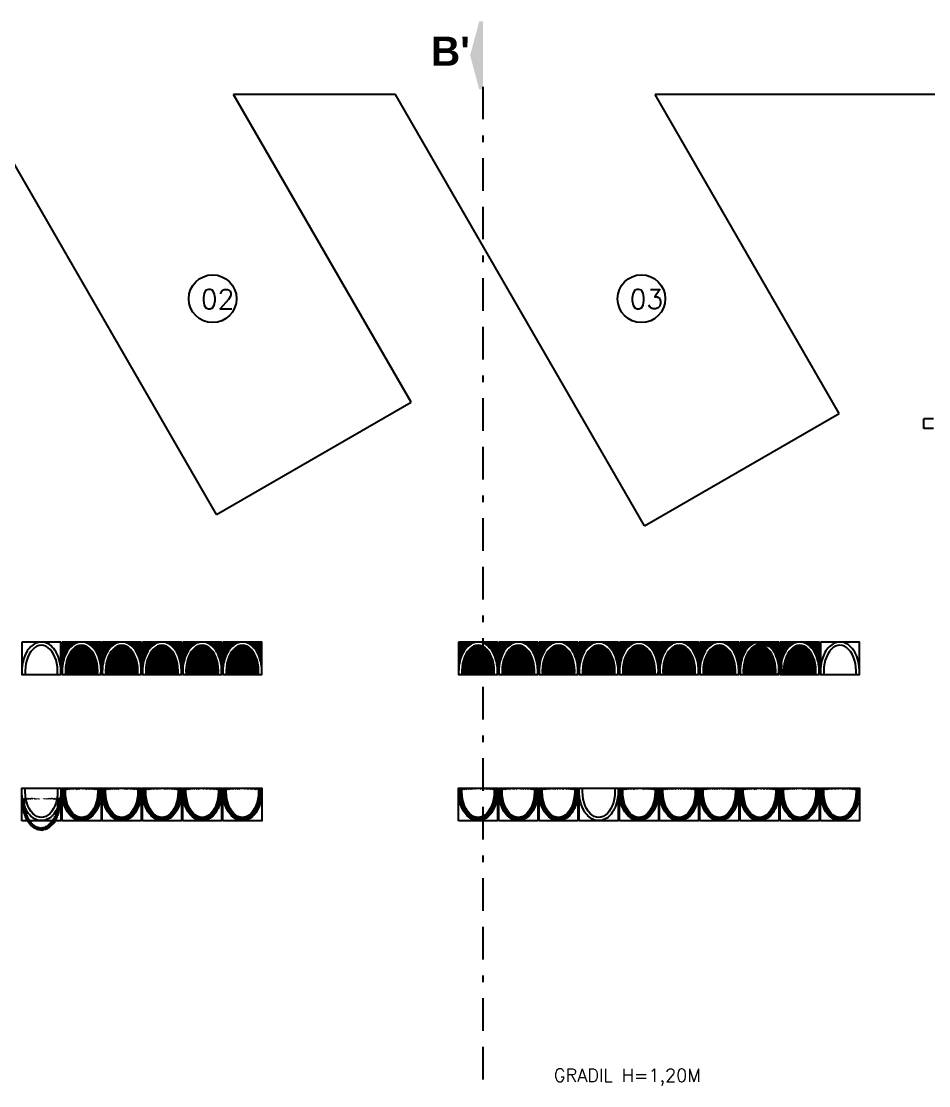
# Model space of a CAD drawing. Extents: x -151 to -2, y -18 to 162.
# Drawn here: x -137.01 to -123.02, y 68.26 to 84.67 of the extents above; entities that cross this region are included whole.
import ezdxf

# ---------------------------------------------------------------- set-up
doc = ezdxf.new("R2010")
doc.units = 0
doc.header["$MEASUREMENT"] = 0
doc.linetypes.add('BORDER', pattern=[1.75, 0.5, -0.25, 0.5, -0.25, 0, -0.25])
for name, color, linetype in [('ACESSÓRIO', 2, 'CONTINUOUS'), ('ALVENARIA', 7, 'CONTINUOUS'), ('ALVENARIA1', 44, 'CONTINUOUS'), ('CORTE', 6, 'CONTINUOUS'), ('COTA', 1, 'CONTINUOUS'), ('HATCH', 30, 'CONTINUOUS'), ('TEXTO4', 4, 'CONTINUOUS'), ('TEXTO5', 5, 'CONTINUOUS')]:
    doc.layers.add(name, color=color, linetype=linetype)
doc.styles.add('SANSSERIFBOLD', font='sasb____.pfb')
doc.styles.add('SIMPLEX', font='SIMPLEX.SHX')

# ---------------------------------------------------------------- blocks, each defined once
blk = doc.blocks.new('SETA')
at = {"layer": 'COTA'}
for points in [[(-150, 0), (0, 0), (-75, 28.2)], [(-150, 0), (-75, 28.2), (-150, 8.1)], [(-75, 28.2), (0, 0), (0, 8.1)]]:
    blk.add_solid(points, dxfattribs=at)

msp = doc.modelspace()

# ---------------------------------------------------------------- hatches: boundary and pattern name
at = {"layer": 'HATCH'}
h = msp.add_hatch(dxfattribs=at)
h.set_pattern_fill('ANSI31', color=256, scale=0.1, angle=-90, style=0)
h.set_pattern_definition([(315, (-212.121758, -61.497429), (0.0088388348, 0.0088388348), [])])
edge = h.paths.add_edge_path()
edge.add_ellipse((-136.085, 74.651), major_axis=(0, -0.4), ratio=0.625, start_angle=82.8192, end_angle=277.1808, ccw=False)
edge.add_spline(control_points=[(-136.383, 74.601), (-136.387, 74.658), (-136.384, 74.717), (-136.359, 74.854), (-136.329, 74.929), (-136.243, 75.044), (-136.186, 75.085), (-136.059, 75.109), (-135.993, 75.089), (-135.875, 74.993), (-135.828, 74.908), (-135.788, 74.744), (-135.782, 74.671), (-135.787, 74.601)], knot_values=[1.454628, 1.454628, 1.454628, 1.454628, 1.857235, 1.857235, 2.441879, 2.441879, 3.026523, 3.026523, 3.611166, 3.611166, 4.333999, 4.333999, 4.828558, 4.828558, 4.828558, 4.828558], degree=3, periodic=0)
edge.add_line((-135.787, 74.601), (-135.785, 74.601))
edge.add_line((-135.785, 74.601), (-135.785, 75.101))
edge.add_line((-135.785, 75.101), (-136.385, 75.101))
edge.add_line((-136.385, 75.101), (-136.385, 74.601))
edge.add_line((-136.385, 74.601), (-136.383, 74.601))
h = msp.add_hatch(dxfattribs=at)
h.set_pattern_fill('ANSI31', color=256, scale=0.1, angle=-90, style=0)
h.set_pattern_definition([(315, (-211.501758, -61.497429), (0.0088388348, 0.0088388348), [])])
edge = h.paths.add_edge_path()
edge.add_ellipse((-135.465, 74.651), major_axis=(0, -0.4), ratio=0.625, start_angle=82.8192, end_angle=277.1808, ccw=False)
edge.add_spline(control_points=[(-135.763, 74.601), (-135.767, 74.658), (-135.764, 74.717), (-135.739, 74.854), (-135.709, 74.929), (-135.623, 75.044), (-135.566, 75.085), (-135.439, 75.109), (-135.373, 75.089), (-135.255, 74.993), (-135.208, 74.908), (-135.168, 74.744), (-135.162, 74.671), (-135.167, 74.601)], knot_values=[1.454628, 1.454628, 1.454628, 1.454628, 1.857235, 1.857235, 2.441879, 2.441879, 3.026523, 3.026523, 3.611166, 3.611166, 4.333999, 4.333999, 4.828558, 4.828558, 4.828558, 4.828558], degree=3, periodic=0)
edge.add_line((-135.167, 74.601), (-135.165, 74.601))
edge.add_line((-135.165, 74.601), (-135.165, 75.101))
edge.add_line((-135.165, 75.101), (-135.765, 75.101))
edge.add_line((-135.765, 75.101), (-135.765, 74.601))
edge.add_line((-135.765, 74.601), (-135.763, 74.601))
h = msp.add_hatch(dxfattribs=at)
h.set_pattern_fill('ANSI31', color=256, scale=0.1, angle=-90, style=0)
h.set_pattern_definition([(315, (-210.881758, -61.497429), (0.0088388348, 0.0088388348), [])])
edge = h.paths.add_edge_path()
edge.add_ellipse((-134.845, 74.651), major_axis=(0, -0.4), ratio=0.625, start_angle=82.8192, end_angle=277.1808, ccw=False)
edge.add_spline(control_points=[(-135.143, 74.601), (-135.147, 74.658), (-135.144, 74.717), (-135.119, 74.854), (-135.089, 74.929), (-135.003, 75.044), (-134.946, 75.085), (-134.819, 75.109), (-134.753, 75.089), (-134.635, 74.993), (-134.588, 74.908), (-134.548, 74.744), (-134.542, 74.671), (-134.547, 74.601)], knot_values=[1.454628, 1.454628, 1.454628, 1.454628, 1.857235, 1.857235, 2.441879, 2.441879, 3.026523, 3.026523, 3.611166, 3.611166, 4.333999, 4.333999, 4.828558, 4.828558, 4.828558, 4.828558], degree=3, periodic=0)
edge.add_line((-134.547, 74.601), (-134.545, 74.601))
edge.add_line((-134.545, 74.601), (-134.545, 75.101))
edge.add_line((-134.545, 75.101), (-135.145, 75.101))
edge.add_line((-135.145, 75.101), (-135.145, 74.601))
edge.add_line((-135.145, 74.601), (-135.143, 74.601))
h = msp.add_hatch(dxfattribs=at)
h.set_pattern_fill('ANSI31', color=256, scale=0.1, angle=-90, style=0)
h.set_pattern_definition([(315, (-210.261758, -61.497429), (0.0088388348, 0.0088388348), [])])
edge = h.paths.add_edge_path()
edge.add_ellipse((-134.225, 74.651), major_axis=(0, -0.4), ratio=0.625, start_angle=82.8192, end_angle=277.1808, ccw=False)
edge.add_spline(control_points=[(-134.523, 74.601), (-134.527, 74.658), (-134.524, 74.717), (-134.499, 74.854), (-134.469, 74.929), (-134.383, 75.044), (-134.326, 75.085), (-134.199, 75.109), (-134.133, 75.089), (-134.015, 74.993), (-133.968, 74.908), (-133.928, 74.744), (-133.922, 74.671), (-133.927, 74.601)], knot_values=[1.454628, 1.454628, 1.454628, 1.454628, 1.857235, 1.857235, 2.441879, 2.441879, 3.026523, 3.026523, 3.611166, 3.611166, 4.333999, 4.333999, 4.828558, 4.828558, 4.828558, 4.828558], degree=3, periodic=0)
edge.add_line((-133.927, 74.601), (-133.925, 74.601))
edge.add_line((-133.925, 74.601), (-133.925, 75.101))
edge.add_line((-133.925, 75.101), (-134.525, 75.101))
edge.add_line((-134.525, 75.101), (-134.525, 74.601))
edge.add_line((-134.525, 74.601), (-134.523, 74.601))
h = msp.add_hatch(dxfattribs=at)
h.set_pattern_fill('ANSI31', color=256, scale=0.1, angle=-90, style=0)
h.set_pattern_definition([(315, (-209.641758, -61.497429), (0.0088388348, 0.0088388348), [])])
edge = h.paths.add_edge_path()
edge.add_ellipse((-133.605, 74.651), major_axis=(0, -0.4), ratio=0.625, start_angle=82.8192, end_angle=277.1808, ccw=False)
edge.add_spline(control_points=[(-133.903, 74.601), (-133.907, 74.658), (-133.904, 74.717), (-133.879, 74.854), (-133.849, 74.929), (-133.763, 75.044), (-133.706, 75.085), (-133.579, 75.109), (-133.513, 75.089), (-133.395, 74.993), (-133.348, 74.908), (-133.308, 74.744), (-133.302, 74.671), (-133.307, 74.601)], knot_values=[1.454628, 1.454628, 1.454628, 1.454628, 1.857235, 1.857235, 2.441879, 2.441879, 3.026523, 3.026523, 3.611166, 3.611166, 4.333999, 4.333999, 4.828558, 4.828558, 4.828558, 4.828558], degree=3, periodic=0)
edge.add_line((-133.307, 74.601), (-133.305, 74.601))
edge.add_line((-133.305, 74.601), (-133.305, 75.101))
edge.add_line((-133.305, 75.101), (-133.905, 75.101))
edge.add_line((-133.905, 75.101), (-133.905, 74.601))
edge.add_line((-133.905, 74.601), (-133.903, 74.601))
h = msp.add_hatch(dxfattribs=at)
h.set_pattern_fill('ANSI31', color=256, scale=0.1, angle=-90, style=0)
h.set_pattern_definition([(315, (-206.007298, -61.497429), (0.0088388348, 0.0088388348), [])])
edge = h.paths.add_edge_path()
edge.add_ellipse((-129.971, 74.651), major_axis=(0, -0.4), ratio=0.625, start_angle=82.8192, end_angle=277.1808, ccw=False)
edge.add_spline(control_points=[(-130.269, 74.601), (-130.273, 74.658), (-130.27, 74.717), (-130.245, 74.854), (-130.215, 74.929), (-130.129, 75.044), (-130.072, 75.085), (-129.945, 75.109), (-129.879, 75.089), (-129.761, 74.993), (-129.714, 74.908), (-129.673, 74.744), (-129.667, 74.671), (-129.672, 74.601)], knot_values=[1.454628, 1.454628, 1.454628, 1.454628, 1.857235, 1.857235, 2.441879, 2.441879, 3.026523, 3.026523, 3.611166, 3.611166, 4.333999, 4.333999, 4.828558, 4.828558, 4.828558, 4.828558], degree=3, periodic=0)
edge.add_line((-129.672, 74.601), (-129.671, 74.601))
edge.add_line((-129.671, 74.601), (-129.671, 75.101))
edge.add_line((-129.671, 75.101), (-130.271, 75.101))
edge.add_line((-130.271, 75.101), (-130.271, 74.601))
edge.add_line((-130.271, 74.601), (-130.269, 74.601))
h = msp.add_hatch(dxfattribs=at)
h.set_pattern_fill('ANSI31', color=256, scale=0.1, angle=-90, style=0)
h.set_pattern_definition([(315, (-205.387298, -61.497429), (0.0088388348, 0.0088388348), [])])
edge = h.paths.add_edge_path()
edge.add_ellipse((-129.351, 74.651), major_axis=(0, -0.4), ratio=0.625, start_angle=82.8192, end_angle=277.1808, ccw=False)
edge.add_spline(control_points=[(-129.649, 74.601), (-129.653, 74.658), (-129.65, 74.717), (-129.625, 74.854), (-129.595, 74.929), (-129.509, 75.044), (-129.452, 75.085), (-129.325, 75.109), (-129.259, 75.089), (-129.141, 74.993), (-129.094, 74.908), (-129.053, 74.744), (-129.047, 74.671), (-129.052, 74.601)], knot_values=[1.454628, 1.454628, 1.454628, 1.454628, 1.857235, 1.857235, 2.441879, 2.441879, 3.026523, 3.026523, 3.611166, 3.611166, 4.333999, 4.333999, 4.828558, 4.828558, 4.828558, 4.828558], degree=3, periodic=0)
edge.add_line((-129.052, 74.601), (-129.051, 74.601))
edge.add_line((-129.051, 74.601), (-129.051, 75.101))
edge.add_line((-129.051, 75.101), (-129.651, 75.101))
edge.add_line((-129.651, 75.101), (-129.651, 74.601))
edge.add_line((-129.651, 74.601), (-129.649, 74.601))
h = msp.add_hatch(dxfattribs=at)
h.set_pattern_fill('ANSI31', color=256, scale=0.1, angle=-90, style=0)
h.set_pattern_definition([(315, (-204.767298, -61.497429), (0.0088388348, 0.0088388348), [])])
edge = h.paths.add_edge_path()
edge.add_ellipse((-128.731, 74.651), major_axis=(0, -0.4), ratio=0.625, start_angle=82.8192, end_angle=277.1808, ccw=False)
edge.add_spline(control_points=[(-129.029, 74.601), (-129.033, 74.658), (-129.03, 74.717), (-129.005, 74.854), (-128.975, 74.929), (-128.889, 75.044), (-128.832, 75.085), (-128.705, 75.109), (-128.639, 75.089), (-128.521, 74.993), (-128.474, 74.908), (-128.433, 74.744), (-128.427, 74.671), (-128.432, 74.601)], knot_values=[1.454628, 1.454628, 1.454628, 1.454628, 1.857235, 1.857235, 2.441879, 2.441879, 3.026523, 3.026523, 3.611166, 3.611166, 4.333999, 4.333999, 4.828558, 4.828558, 4.828558, 4.828558], degree=3, periodic=0)
edge.add_line((-128.432, 74.601), (-128.431, 74.601))
edge.add_line((-128.431, 74.601), (-128.431, 75.101))
edge.add_line((-128.431, 75.101), (-129.031, 75.101))
edge.add_line((-129.031, 75.101), (-129.031, 74.601))
edge.add_line((-129.031, 74.601), (-129.029, 74.601))
h = msp.add_hatch(dxfattribs=at)
h.set_pattern_fill('ANSI31', color=256, scale=0.1, angle=-90, style=0)
h.set_pattern_definition([(315, (-204.147298, -61.497429), (0.0088388348, 0.0088388348), [])])
edge = h.paths.add_edge_path()
edge.add_ellipse((-128.111, 74.651), major_axis=(0, -0.4), ratio=0.625, start_angle=82.8192, end_angle=277.1808, ccw=False)
edge.add_spline(control_points=[(-128.409, 74.601), (-128.413, 74.658), (-128.41, 74.717), (-128.385, 74.854), (-128.355, 74.929), (-128.269, 75.044), (-128.212, 75.085), (-128.085, 75.109), (-128.019, 75.089), (-127.901, 74.993), (-127.854, 74.908), (-127.813, 74.744), (-127.807, 74.671), (-127.812, 74.601)], knot_values=[1.454628, 1.454628, 1.454628, 1.454628, 1.857235, 1.857235, 2.441879, 2.441879, 3.026523, 3.026523, 3.611166, 3.611166, 4.333999, 4.333999, 4.828558, 4.828558, 4.828558, 4.828558], degree=3, periodic=0)
edge.add_line((-127.812, 74.601), (-127.811, 74.601))
edge.add_line((-127.811, 74.601), (-127.811, 75.101))
edge.add_line((-127.811, 75.101), (-128.411, 75.101))
edge.add_line((-128.411, 75.101), (-128.411, 74.601))
edge.add_line((-128.411, 74.601), (-128.409, 74.601))
h = msp.add_hatch(dxfattribs=at)
h.set_pattern_fill('ANSI31', color=256, scale=0.1, angle=-90, style=0)
h.set_pattern_definition([(315, (-203.527298, -36.490909), (0.0088388348, 0.0088388348), [])])
edge = h.paths.add_edge_path()
edge.add_line((-127.191, 75.101), (-127.791, 75.101))
edge.add_line((-127.791, 75.101), (-127.791, 74.601))
edge.add_line((-127.791, 74.601), (-127.789, 74.601))
edge.add_spline(control_points=[(-127.789, 74.601), (-127.793, 74.658), (-127.79, 74.717), (-127.765, 74.854), (-127.735, 74.929), (-127.649, 75.044), (-127.592, 75.085), (-127.465, 75.109), (-127.399, 75.089), (-127.281, 74.993), (-127.234, 74.908), (-127.193, 74.744), (-127.187, 74.671), (-127.192, 74.601)], knot_values=[1.454628, 1.454628, 1.454628, 1.454628, 1.857235, 1.857235, 2.441879, 2.441879, 3.026523, 3.026523, 3.611166, 3.611166, 4.333999, 4.333999, 4.828558, 4.828558, 4.828558, 4.828558], degree=3, periodic=0)
edge.add_ellipse((-127.491, 74.651), major_axis=(0, -0.4), ratio=0.625, start_angle=82.8192, end_angle=277.1808, ccw=False)
edge.add_line((-127.192, 74.601), (-127.191, 74.601))
edge.add_line((-127.191, 74.601), (-127.191, 75.101))
h = msp.add_hatch(dxfattribs=at)
h.set_pattern_fill('ANSI31', color=256, scale=0.1, angle=-90, style=0)
h.set_pattern_definition([(315, (-202.907298, -61.497429), (0.0088388348, 0.0088388348), [])])
edge = h.paths.add_edge_path()
edge.add_ellipse((-126.871, 74.651), major_axis=(0, -0.4), ratio=0.625, start_angle=82.8192, end_angle=277.1808, ccw=False)
edge.add_spline(control_points=[(-127.169, 74.601), (-127.173, 74.658), (-127.17, 74.717), (-127.145, 74.854), (-127.115, 74.929), (-127.029, 75.044), (-126.972, 75.085), (-126.845, 75.109), (-126.779, 75.089), (-126.661, 74.993), (-126.614, 74.908), (-126.573, 74.744), (-126.567, 74.671), (-126.572, 74.601)], knot_values=[1.454628, 1.454628, 1.454628, 1.454628, 1.857235, 1.857235, 2.441879, 2.441879, 3.026523, 3.026523, 3.611166, 3.611166, 4.333999, 4.333999, 4.828558, 4.828558, 4.828558, 4.828558], degree=3, periodic=0)
edge.add_line((-126.572, 74.601), (-126.571, 74.601))
edge.add_line((-126.571, 74.601), (-126.571, 75.101))
edge.add_line((-126.571, 75.101), (-127.171, 75.101))
edge.add_line((-127.171, 75.101), (-127.171, 74.601))
edge.add_line((-127.171, 74.601), (-127.169, 74.601))
h = msp.add_hatch(dxfattribs=at)
h.set_pattern_fill('ANSI31', color=256, scale=0.1, angle=-90, style=0)
h.set_pattern_definition([(315, (-202.287298, -61.497429), (0.0088388348, 0.0088388348), [])])
edge = h.paths.add_edge_path()
edge.add_ellipse((-126.251, 74.651), major_axis=(0, -0.4), ratio=0.625, start_angle=82.8192, end_angle=277.1808, ccw=False)
edge.add_spline(control_points=[(-126.549, 74.601), (-126.553, 74.658), (-126.55, 74.717), (-126.525, 74.854), (-126.495, 74.929), (-126.409, 75.044), (-126.352, 75.085), (-126.225, 75.109), (-126.159, 75.089), (-126.041, 74.993), (-125.994, 74.908), (-125.953, 74.744), (-125.947, 74.671), (-125.952, 74.601)], knot_values=[1.454628, 1.454628, 1.454628, 1.454628, 1.857235, 1.857235, 2.441879, 2.441879, 3.026523, 3.026523, 3.611166, 3.611166, 4.333999, 4.333999, 4.828558, 4.828558, 4.828558, 4.828558], degree=3, periodic=0)
edge.add_line((-125.952, 74.601), (-125.951, 74.601))
edge.add_line((-125.951, 74.601), (-125.951, 75.101))
edge.add_line((-125.951, 75.101), (-126.551, 75.101))
edge.add_line((-126.551, 75.101), (-126.551, 74.601))
edge.add_line((-126.551, 74.601), (-126.549, 74.601))
h = msp.add_hatch(dxfattribs=at)
h.set_pattern_fill('ANSI31', color=256, scale=0.1, angle=-90, style=0)
h.set_pattern_definition([(315, (-201.667298, -61.497429), (0.0088388348, 0.0088388348), [])])
edge = h.paths.add_edge_path()
edge.add_ellipse((-125.631, 74.651), major_axis=(0, -0.4), ratio=0.625, start_angle=82.8192, end_angle=277.1808, ccw=False)
edge.add_spline(control_points=[(-125.929, 74.601), (-125.933, 74.658), (-125.93, 74.717), (-125.905, 74.854), (-125.875, 74.929), (-125.789, 75.044), (-125.732, 75.085), (-125.605, 75.109), (-125.539, 75.089), (-125.421, 74.993), (-125.374, 74.908), (-125.333, 74.744), (-125.327, 74.671), (-125.332, 74.601)], knot_values=[1.454628, 1.454628, 1.454628, 1.454628, 1.857235, 1.857235, 2.441879, 2.441879, 3.026523, 3.026523, 3.611166, 3.611166, 4.333999, 4.333999, 4.828558, 4.828558, 4.828558, 4.828558], degree=3, periodic=0)
edge.add_line((-125.332, 74.601), (-125.331, 74.601))
edge.add_line((-125.331, 74.601), (-125.331, 75.101))
edge.add_line((-125.331, 75.101), (-125.931, 75.101))
edge.add_line((-125.931, 75.101), (-125.931, 74.601))
edge.add_line((-125.931, 74.601), (-125.929, 74.601))
h = msp.add_hatch(dxfattribs=at)
h.set_pattern_fill('ANSI31', color=256, scale=0.1, angle=-90, style=0)
h.set_pattern_definition([(315, (-201.612138, -61.497429), (0.0088388348, 0.0088388348), [])])
edge = h.paths.add_edge_path()
edge.add_ellipse((-125.575, 74.651), major_axis=(0, -0.4), ratio=0.625, start_angle=82.8192, end_angle=277.1808, ccw=False)
edge.add_line((-125.327, 74.601), (-125.277, 74.601))
edge.add_spline(control_points=[(-125.277, 74.601), (-125.272, 74.671), (-125.278, 74.744), (-125.319, 74.908), (-125.366, 74.993), (-125.483, 75.089), (-125.55, 75.109), (-125.677, 75.085), (-125.734, 75.044), (-125.819, 74.929), (-125.849, 74.854), (-125.875, 74.717), (-125.878, 74.658), (-125.874, 74.601)], knot_values=[1.454628, 1.454628, 1.454628, 1.454628, 1.949187, 1.949187, 2.672019, 2.672019, 3.256663, 3.256663, 3.841306, 3.841306, 4.42595, 4.42595, 4.828558, 4.828558, 4.828558, 4.828558], degree=3, periodic=0)
edge.add_line((-125.874, 74.601), (-125.823, 74.601))
h = msp.add_hatch(dxfattribs=at)
h.set_pattern_fill('ANSI31', color=256, scale=0.1, angle=-90, style=0)
h.set_pattern_definition([(315, (-201.047298, -61.497429), (0.0088388348, 0.0088388348), [])])
edge = h.paths.add_edge_path()
edge.add_ellipse((-125.011, 74.651), major_axis=(0, -0.4), ratio=0.625, start_angle=82.8192, end_angle=277.1808, ccw=False)
edge.add_spline(control_points=[(-125.309, 74.601), (-125.313, 74.658), (-125.31, 74.717), (-125.285, 74.854), (-125.255, 74.929), (-125.169, 75.044), (-125.112, 75.085), (-124.985, 75.109), (-124.919, 75.089), (-124.801, 74.993), (-124.754, 74.908), (-124.713, 74.744), (-124.707, 74.671), (-124.712, 74.601)], knot_values=[1.454628, 1.454628, 1.454628, 1.454628, 1.857235, 1.857235, 2.441879, 2.441879, 3.026523, 3.026523, 3.611166, 3.611166, 4.333999, 4.333999, 4.828558, 4.828558, 4.828558, 4.828558], degree=3, periodic=0)
edge.add_line((-124.712, 74.601), (-124.711, 74.601))
edge.add_line((-124.711, 74.601), (-124.711, 75.101))
edge.add_line((-124.711, 75.101), (-125.311, 75.101))
edge.add_line((-125.311, 75.101), (-125.311, 74.601))
edge.add_line((-125.311, 74.601), (-125.309, 74.601))
h = msp.add_hatch(dxfattribs=at)
h.set_pattern_fill('ANSI31', color=256, scale=0.1, angle=-90, style=0)
h.set_pattern_definition([(45, (-212.741758, 208.795578), (0.0088388348, -0.0088388348), [])])
edge = h.paths.add_edge_path()
edge.add_ellipse((-136.705, 72.647), major_axis=(0, 0.4), ratio=0.625, start_angle=82.8192, end_angle=277.1808, ccw=False)
edge.add_line((-136.953, 72.697), (-137.003, 72.697))
edge.add_spline(control_points=[(-137.003, 72.697), (-137.007, 72.64), (-137.004, 72.581), (-136.979, 72.444), (-136.949, 72.369), (-136.863, 72.254), (-136.806, 72.213), (-136.679, 72.189), (-136.613, 72.209), (-136.495, 72.305), (-136.448, 72.39), (-136.408, 72.554), (-136.402, 72.627), (-136.407, 72.697)], knot_values=[1.454628, 1.454628, 1.454628, 1.454628, 1.857235, 1.857235, 2.441879, 2.441879, 3.026523, 3.026523, 3.611166, 3.611166, 4.333999, 4.333999, 4.828558, 4.828558, 4.828558, 4.828558], degree=3, periodic=0)
edge.add_line((-136.407, 72.697), (-136.457, 72.697))
h = msp.add_hatch(dxfattribs=at)
h.set_pattern_fill('ANSI31', color=256, scale=0.1, angle=-90, style=0)
h.set_pattern_definition([(45, (-212.121758, 208.945578), (0.0088388348, -0.0088388348), [])])
edge = h.paths.add_edge_path()
edge.add_ellipse((-136.085, 72.797), major_axis=(0, 0.4), ratio=0.625, start_angle=82.8192, end_angle=277.1808, ccw=False)
edge.add_line((-136.333, 72.847), (-136.383, 72.847))
edge.add_spline(control_points=[(-136.383, 72.847), (-136.387, 72.79), (-136.384, 72.731), (-136.359, 72.594), (-136.329, 72.519), (-136.243, 72.404), (-136.186, 72.363), (-136.059, 72.339), (-135.993, 72.359), (-135.875, 72.455), (-135.828, 72.54), (-135.788, 72.704), (-135.782, 72.777), (-135.787, 72.847)], knot_values=[1.454628, 1.454628, 1.454628, 1.454628, 1.857235, 1.857235, 2.441879, 2.441879, 3.026523, 3.026523, 3.611166, 3.611166, 4.333999, 4.333999, 4.828558, 4.828558, 4.828558, 4.828558], degree=3, periodic=0)
edge.add_line((-135.787, 72.847), (-135.837, 72.847))
h = msp.add_hatch(dxfattribs=at)
h.set_pattern_fill('ANSI31', color=256, scale=0.1, angle=-90, style=0)
h.set_pattern_definition([(45, (-211.501758, 208.945578), (0.0088388348, -0.0088388348), [])])
edge = h.paths.add_edge_path()
edge.add_ellipse((-135.465, 72.797), major_axis=(0, 0.4), ratio=0.625, start_angle=82.8192, end_angle=277.1808, ccw=False)
edge.add_line((-135.713, 72.847), (-135.763, 72.847))
edge.add_spline(control_points=[(-135.763, 72.847), (-135.767, 72.79), (-135.764, 72.731), (-135.739, 72.594), (-135.709, 72.519), (-135.623, 72.404), (-135.566, 72.363), (-135.439, 72.339), (-135.373, 72.359), (-135.255, 72.455), (-135.208, 72.54), (-135.168, 72.704), (-135.162, 72.777), (-135.167, 72.847)], knot_values=[1.454628, 1.454628, 1.454628, 1.454628, 1.857235, 1.857235, 2.441879, 2.441879, 3.026523, 3.026523, 3.611166, 3.611166, 4.333999, 4.333999, 4.828558, 4.828558, 4.828558, 4.828558], degree=3, periodic=0)
edge.add_line((-135.167, 72.847), (-135.217, 72.847))
h = msp.add_hatch(dxfattribs=at)
h.set_pattern_fill('ANSI31', color=256, scale=0.1, angle=-90, style=0)
h.set_pattern_definition([(45, (-210.881758, 208.945578), (0.0088388348, -0.0088388348), [])])
edge = h.paths.add_edge_path()
edge.add_ellipse((-134.845, 72.797), major_axis=(0, 0.4), ratio=0.625, start_angle=82.8192, end_angle=277.1808, ccw=False)
edge.add_line((-135.093, 72.847), (-135.143, 72.847))
edge.add_spline(control_points=[(-135.143, 72.847), (-135.147, 72.79), (-135.144, 72.731), (-135.119, 72.594), (-135.089, 72.519), (-135.003, 72.404), (-134.946, 72.363), (-134.819, 72.339), (-134.753, 72.359), (-134.635, 72.455), (-134.588, 72.54), (-134.548, 72.704), (-134.542, 72.777), (-134.547, 72.847)], knot_values=[1.454628, 1.454628, 1.454628, 1.454628, 1.857235, 1.857235, 2.441879, 2.441879, 3.026523, 3.026523, 3.611166, 3.611166, 4.333999, 4.333999, 4.828558, 4.828558, 4.828558, 4.828558], degree=3, periodic=0)
edge.add_line((-134.547, 72.847), (-134.597, 72.847))
h = msp.add_hatch(dxfattribs=at)
h.set_pattern_fill('ANSI31', color=256, scale=0.1, angle=-90, style=0)
h.set_pattern_definition([(45, (-210.261758, 208.945578), (0.0088388348, -0.0088388348), [])])
edge = h.paths.add_edge_path()
edge.add_ellipse((-134.225, 72.797), major_axis=(0, 0.4), ratio=0.625, start_angle=82.8192, end_angle=277.1808, ccw=False)
edge.add_line((-134.473, 72.847), (-134.523, 72.847))
edge.add_spline(control_points=[(-134.523, 72.847), (-134.527, 72.79), (-134.524, 72.731), (-134.499, 72.594), (-134.469, 72.519), (-134.383, 72.404), (-134.326, 72.363), (-134.199, 72.339), (-134.133, 72.359), (-134.015, 72.455), (-133.968, 72.54), (-133.928, 72.704), (-133.922, 72.777), (-133.927, 72.847)], knot_values=[1.454628, 1.454628, 1.454628, 1.454628, 1.857235, 1.857235, 2.441879, 2.441879, 3.026523, 3.026523, 3.611166, 3.611166, 4.333999, 4.333999, 4.828558, 4.828558, 4.828558, 4.828558], degree=3, periodic=0)
edge.add_line((-133.927, 72.847), (-133.977, 72.847))
h = msp.add_hatch(dxfattribs=at)
h.set_pattern_fill('ANSI31', color=256, scale=0.1, angle=-90, style=0)
h.set_pattern_definition([(45, (-209.641758, 208.945578), (0.0088388348, -0.0088388348), [])])
edge = h.paths.add_edge_path()
edge.add_ellipse((-133.605, 72.797), major_axis=(0, 0.4), ratio=0.625, start_angle=82.8192, end_angle=277.1808, ccw=False)
edge.add_line((-133.853, 72.847), (-133.903, 72.847))
edge.add_spline(control_points=[(-133.903, 72.847), (-133.907, 72.79), (-133.904, 72.731), (-133.879, 72.594), (-133.849, 72.519), (-133.763, 72.404), (-133.706, 72.363), (-133.579, 72.339), (-133.513, 72.359), (-133.395, 72.455), (-133.348, 72.54), (-133.308, 72.704), (-133.302, 72.777), (-133.307, 72.847)], knot_values=[1.454628, 1.454628, 1.454628, 1.454628, 1.857235, 1.857235, 2.441879, 2.441879, 3.026523, 3.026523, 3.611166, 3.611166, 4.333999, 4.333999, 4.828558, 4.828558, 4.828558, 4.828558], degree=3, periodic=0)
edge.add_line((-133.307, 72.847), (-133.357, 72.847))
h = msp.add_hatch(dxfattribs=at)
h.set_pattern_fill('ANSI31', color=256, scale=0.1, angle=-90, style=0)
h.set_pattern_definition([(45, (-206.007298, 208.945578), (0.0088388348, -0.0088388348), [])])
edge = h.paths.add_edge_path()
edge.add_ellipse((-129.971, 72.797), major_axis=(0, 0.4), ratio=0.625, start_angle=82.8192, end_angle=277.1808, ccw=False)
edge.add_line((-130.219, 72.847), (-130.269, 72.847))
edge.add_spline(control_points=[(-130.269, 72.847), (-130.273, 72.79), (-130.27, 72.731), (-130.245, 72.594), (-130.215, 72.519), (-130.129, 72.404), (-130.072, 72.363), (-129.945, 72.339), (-129.879, 72.359), (-129.761, 72.455), (-129.714, 72.54), (-129.673, 72.704), (-129.667, 72.777), (-129.672, 72.847)], knot_values=[1.454628, 1.454628, 1.454628, 1.454628, 1.857235, 1.857235, 2.441879, 2.441879, 3.026523, 3.026523, 3.611166, 3.611166, 4.333999, 4.333999, 4.828558, 4.828558, 4.828558, 4.828558], degree=3, periodic=0)
edge.add_line((-129.672, 72.847), (-129.723, 72.847))
h = msp.add_hatch(dxfattribs=at)
h.set_pattern_fill('ANSI31', color=256, scale=0.1, angle=-90, style=0)
h.set_pattern_definition([(45, (-205.387298, 208.945578), (0.0088388348, -0.0088388348), [])])
edge = h.paths.add_edge_path()
edge.add_ellipse((-129.351, 72.797), major_axis=(0, 0.4), ratio=0.625, start_angle=82.8192, end_angle=277.1808, ccw=False)
edge.add_line((-129.599, 72.847), (-129.649, 72.847))
edge.add_spline(control_points=[(-129.649, 72.847), (-129.653, 72.79), (-129.65, 72.731), (-129.625, 72.594), (-129.595, 72.519), (-129.509, 72.404), (-129.452, 72.363), (-129.325, 72.339), (-129.259, 72.359), (-129.141, 72.455), (-129.094, 72.54), (-129.053, 72.704), (-129.047, 72.777), (-129.052, 72.847)], knot_values=[1.454628, 1.454628, 1.454628, 1.454628, 1.857235, 1.857235, 2.441879, 2.441879, 3.026523, 3.026523, 3.611166, 3.611166, 4.333999, 4.333999, 4.828558, 4.828558, 4.828558, 4.828558], degree=3, periodic=0)
edge.add_line((-129.052, 72.847), (-129.103, 72.847))
h = msp.add_hatch(dxfattribs=at)
h.set_pattern_fill('ANSI31', color=256, scale=0.1, angle=-90, style=0)
h.set_pattern_definition([(45, (-204.767298, 208.945578), (0.0088388348, -0.0088388348), [])])
edge = h.paths.add_edge_path()
edge.add_ellipse((-128.731, 72.797), major_axis=(0, 0.4), ratio=0.625, start_angle=82.8192, end_angle=277.1808, ccw=False)
edge.add_line((-128.979, 72.847), (-129.029, 72.847))
edge.add_spline(control_points=[(-129.029, 72.847), (-129.033, 72.79), (-129.03, 72.731), (-129.005, 72.594), (-128.975, 72.519), (-128.889, 72.404), (-128.832, 72.363), (-128.705, 72.339), (-128.639, 72.359), (-128.521, 72.455), (-128.474, 72.54), (-128.433, 72.704), (-128.427, 72.777), (-128.432, 72.847)], knot_values=[1.454628, 1.454628, 1.454628, 1.454628, 1.857235, 1.857235, 2.441879, 2.441879, 3.026523, 3.026523, 3.611166, 3.611166, 4.333999, 4.333999, 4.828558, 4.828558, 4.828558, 4.828558], degree=3, periodic=0)
edge.add_line((-128.432, 72.847), (-128.483, 72.847))
h = msp.add_hatch(dxfattribs=at)
h.set_pattern_fill('ANSI31', color=256, scale=0.1, angle=-90, style=0)
h.set_pattern_definition([(45, (-203.527298, 208.945578), (0.0088388348, -0.0088388348), [])])
edge = h.paths.add_edge_path()
edge.add_ellipse((-127.491, 72.797), major_axis=(0, 0.4), ratio=0.625, start_angle=82.8192, end_angle=277.1808, ccw=False)
edge.add_line((-127.739, 72.847), (-127.789, 72.847))
edge.add_spline(control_points=[(-127.789, 72.847), (-127.793, 72.79), (-127.79, 72.731), (-127.765, 72.594), (-127.735, 72.519), (-127.649, 72.404), (-127.592, 72.363), (-127.465, 72.339), (-127.399, 72.359), (-127.281, 72.455), (-127.234, 72.54), (-127.193, 72.704), (-127.187, 72.777), (-127.192, 72.847)], knot_values=[1.454628, 1.454628, 1.454628, 1.454628, 1.857235, 1.857235, 2.441879, 2.441879, 3.026523, 3.026523, 3.611166, 3.611166, 4.333999, 4.333999, 4.828558, 4.828558, 4.828558, 4.828558], degree=3, periodic=0)
edge.add_line((-127.192, 72.847), (-127.243, 72.847))
h = msp.add_hatch(dxfattribs=at)
h.set_pattern_fill('ANSI31', color=256, scale=0.1, angle=-90, style=0)
h.set_pattern_definition([(45, (-202.907298, 208.945578), (0.0088388348, -0.0088388348), [])])
edge = h.paths.add_edge_path()
edge.add_ellipse((-126.871, 72.797), major_axis=(0, 0.4), ratio=0.625, start_angle=82.8192, end_angle=277.1808, ccw=False)
edge.add_line((-127.119, 72.847), (-127.169, 72.847))
edge.add_spline(control_points=[(-127.169, 72.847), (-127.173, 72.79), (-127.17, 72.731), (-127.145, 72.594), (-127.115, 72.519), (-127.029, 72.404), (-126.972, 72.363), (-126.845, 72.339), (-126.779, 72.359), (-126.661, 72.455), (-126.614, 72.54), (-126.573, 72.704), (-126.567, 72.777), (-126.572, 72.847)], knot_values=[1.454628, 1.454628, 1.454628, 1.454628, 1.857235, 1.857235, 2.441879, 2.441879, 3.026523, 3.026523, 3.611166, 3.611166, 4.333999, 4.333999, 4.828558, 4.828558, 4.828558, 4.828558], degree=3, periodic=0)
edge.add_line((-126.572, 72.847), (-126.623, 72.847))
h = msp.add_hatch(dxfattribs=at)
h.set_pattern_fill('ANSI31', color=256, scale=0.1, angle=-90, style=0)
h.set_pattern_definition([(45, (-202.287298, 208.945578), (0.0088388348, -0.0088388348), [])])
edge = h.paths.add_edge_path()
edge.add_ellipse((-126.251, 72.797), major_axis=(0, 0.4), ratio=0.625, start_angle=82.8192, end_angle=277.1808, ccw=False)
edge.add_line((-126.499, 72.847), (-126.549, 72.847))
edge.add_spline(control_points=[(-126.549, 72.847), (-126.553, 72.79), (-126.55, 72.731), (-126.525, 72.594), (-126.495, 72.519), (-126.409, 72.404), (-126.352, 72.363), (-126.225, 72.339), (-126.159, 72.359), (-126.041, 72.455), (-125.994, 72.54), (-125.953, 72.704), (-125.947, 72.777), (-125.952, 72.847)], knot_values=[1.454628, 1.454628, 1.454628, 1.454628, 1.857235, 1.857235, 2.441879, 2.441879, 3.026523, 3.026523, 3.611166, 3.611166, 4.333999, 4.333999, 4.828558, 4.828558, 4.828558, 4.828558], degree=3, periodic=0)
edge.add_line((-125.952, 72.847), (-126.003, 72.847))
h = msp.add_hatch(dxfattribs=at)
h.set_pattern_fill('ANSI31', color=256, scale=0.1, angle=-90, style=0)
h.set_pattern_definition([(45, (-201.667298, 208.945578), (0.0088388348, -0.0088388348), [])])
edge = h.paths.add_edge_path()
edge.add_ellipse((-125.631, 72.797), major_axis=(0, 0.4), ratio=0.625, start_angle=82.8192, end_angle=277.1808, ccw=False)
edge.add_line((-125.879, 72.847), (-125.929, 72.847))
edge.add_spline(control_points=[(-125.929, 72.847), (-125.933, 72.79), (-125.93, 72.731), (-125.905, 72.594), (-125.875, 72.519), (-125.789, 72.404), (-125.732, 72.363), (-125.605, 72.339), (-125.539, 72.359), (-125.421, 72.455), (-125.374, 72.54), (-125.333, 72.704), (-125.327, 72.777), (-125.332, 72.847)], knot_values=[1.454628, 1.454628, 1.454628, 1.454628, 1.857235, 1.857235, 2.441879, 2.441879, 3.026523, 3.026523, 3.611166, 3.611166, 4.333999, 4.333999, 4.828558, 4.828558, 4.828558, 4.828558], degree=3, periodic=0)
edge.add_line((-125.332, 72.847), (-125.383, 72.847))
h = msp.add_hatch(dxfattribs=at)
h.set_pattern_fill('ANSI31', color=256, scale=0.1, angle=-90, style=0)
h.set_pattern_definition([(45, (-201.047298, 208.945578), (0.0088388348, -0.0088388348), [])])
edge = h.paths.add_edge_path()
edge.add_ellipse((-125.011, 72.797), major_axis=(0, 0.4), ratio=0.625, start_angle=82.8192, end_angle=277.1808, ccw=False)
edge.add_line((-125.259, 72.847), (-125.309, 72.847))
edge.add_spline(control_points=[(-125.309, 72.847), (-125.313, 72.79), (-125.31, 72.731), (-125.285, 72.594), (-125.255, 72.519), (-125.169, 72.404), (-125.112, 72.363), (-124.985, 72.339), (-124.919, 72.359), (-124.801, 72.455), (-124.754, 72.54), (-124.713, 72.704), (-124.707, 72.777), (-124.712, 72.847)], knot_values=[1.454628, 1.454628, 1.454628, 1.454628, 1.857235, 1.857235, 2.441879, 2.441879, 3.026523, 3.026523, 3.611166, 3.611166, 4.333999, 4.333999, 4.828558, 4.828558, 4.828558, 4.828558], degree=3, periodic=0)
edge.add_line((-124.712, 72.847), (-124.763, 72.847))
h = msp.add_hatch(dxfattribs=at)
h.set_pattern_fill('ANSI31', color=256, scale=0.1, angle=-90, style=0)
h.set_pattern_definition([(45, (-200.427298, 208.945578), (0.0088388348, -0.0088388348), [])])
edge = h.paths.add_edge_path()
edge.add_ellipse((-124.391, 72.797), major_axis=(0, 0.4), ratio=0.625, start_angle=82.8192, end_angle=277.1808, ccw=False)
edge.add_line((-124.639, 72.847), (-124.689, 72.847))
edge.add_spline(control_points=[(-124.689, 72.847), (-124.693, 72.79), (-124.69, 72.731), (-124.665, 72.594), (-124.635, 72.519), (-124.549, 72.404), (-124.492, 72.363), (-124.365, 72.339), (-124.299, 72.359), (-124.181, 72.455), (-124.134, 72.54), (-124.093, 72.704), (-124.087, 72.777), (-124.092, 72.847)], knot_values=[1.454628, 1.454628, 1.454628, 1.454628, 1.857235, 1.857235, 2.441879, 2.441879, 3.026523, 3.026523, 3.611166, 3.611166, 4.333999, 4.333999, 4.828558, 4.828558, 4.828558, 4.828558], degree=3, periodic=0)
edge.add_line((-124.092, 72.847), (-124.143, 72.847))

# ---------------------------------------------------------------- linework, layer by layer
at = {"layer": 'ACESSÓRIO'}
for points in [[(-137.005, 75.101), (-137.005, 74.601), (-136.405, 74.601), (-136.405, 75.101)], [(-136.385, 75.101), (-136.385, 74.601), (-135.785, 74.601), (-135.785, 75.101)], [(-135.765, 75.101), (-135.765, 74.601), (-135.165, 74.601), (-135.165, 75.101)], [(-135.145, 75.101), (-135.145, 74.601), (-134.545, 74.601), (-134.545, 75.101)], [(-134.525, 75.101), (-134.525, 74.601), (-133.925, 74.601), (-133.925, 75.101)], [(-133.905, 75.101), (-133.905, 74.601), (-133.305, 74.601), (-133.305, 75.101)], [(-130.271, 75.101), (-130.271, 74.601), (-129.671, 74.601), (-129.671, 75.101)], [(-129.651, 75.101), (-129.651, 74.601), (-129.051, 74.601), (-129.051, 75.101)], [(-129.031, 75.101), (-129.031, 74.601), (-128.431, 74.601), (-128.431, 75.101)], [(-128.411, 75.101), (-128.411, 74.601), (-127.811, 74.601), (-127.811, 75.101)], [(-127.791, 75.101), (-127.791, 74.601), (-127.191, 74.601), (-127.191, 75.101)], [(-127.171, 75.101), (-127.171, 74.601), (-126.571, 74.601), (-126.571, 75.101)], [(-126.551, 75.101), (-126.551, 74.601), (-125.951, 74.601), (-125.951, 75.101)], [(-125.931, 75.101), (-125.931, 74.601), (-125.331, 74.601), (-125.331, 75.101)], [(-125.311, 75.101), (-125.311, 74.601), (-124.711, 74.601), (-124.711, 75.101)], [(-124.691, 75.101), (-124.691, 74.601), (-124.091, 74.601), (-124.091, 75.101)], [(-137.005, 72.347), (-137.005, 72.847), (-136.405, 72.847), (-136.405, 72.347)], [(-136.385, 72.347), (-136.385, 72.847), (-135.785, 72.847), (-135.785, 72.347)], [(-135.765, 72.347), (-135.765, 72.847), (-135.165, 72.847), (-135.165, 72.347)], [(-135.145, 72.347), (-135.145, 72.847), (-134.545, 72.847), (-134.545, 72.347)], [(-134.525, 72.347), (-134.525, 72.847), (-133.925, 72.847), (-133.925, 72.347)], [(-133.905, 72.347), (-133.905, 72.847), (-133.305, 72.847), (-133.305, 72.347)], [(-130.271, 72.347), (-130.271, 72.847), (-129.671, 72.847), (-129.671, 72.347)], [(-129.651, 72.347), (-129.651, 72.847), (-129.051, 72.847), (-129.051, 72.347)], [(-129.031, 72.347), (-129.031, 72.847), (-128.431, 72.847), (-128.431, 72.347)], [(-128.411, 72.347), (-128.411, 72.847), (-127.811, 72.847), (-127.811, 72.347)], [(-127.791, 72.347), (-127.791, 72.847), (-127.191, 72.847), (-127.191, 72.347)], [(-127.171, 72.347), (-127.171, 72.847), (-126.571, 72.847), (-126.571, 72.347)], [(-126.551, 72.347), (-126.551, 72.847), (-125.951, 72.847), (-125.951, 72.347)], [(-125.931, 72.347), (-125.931, 72.847), (-125.331, 72.847), (-125.331, 72.347)], [(-125.311, 72.347), (-125.311, 72.847), (-124.711, 72.847), (-124.711, 72.347)], [(-124.691, 72.347), (-124.691, 72.847), (-124.091, 72.847), (-124.091, 72.347)]]:
    msp.add_lwpolyline(points, close=True, dxfattribs=at)
for centre in [(-136.705, 74.651), (-136.085, 74.651), (-135.465, 74.651), (-134.845, 74.651), (-134.225, 74.651), (-133.605, 74.651), (-129.971, 74.651), (-129.351, 74.651), (-128.731, 74.651), (-128.111, 74.651), (-127.491, 74.651), (-126.871, 74.651), (-126.251, 74.651), (-125.631, 74.651), (-125.011, 74.651), (-124.391, 74.651)]:
    msp.add_ellipse(centre, major_axis=(0, -0.4), ratio=0.625, start_param=1.445468, end_param=4.837717, dxfattribs=at)
at = {"layer": 'ACESSÓRIO', "extrusion": (0, 0, -1)}
for centre in [(-136.705, 72.797), (-136.085, 72.797), (-135.465, 72.797), (-134.845, 72.797), (-134.225, 72.797), (-133.605, 72.797), (-129.971, 72.797), (-129.351, 72.797), (-128.731, 72.797), (-128.111, 72.797), (-127.491, 72.797), (-126.871, 72.797), (-126.251, 72.797), (-125.631, 72.797), (-125.011, 72.797), (-124.391, 72.797)]:
    msp.add_ellipse(centre, major_axis=(0, 0.4), ratio=0.625, start_param=1.445468, end_param=4.837717, dxfattribs=at)
at = {"layer": 'ACESSÓRIO'}
for points in [[(-136.407, 74.597), (-136.401, 74.669), (-136.407, 74.743), (-136.448, 74.908), (-136.495, 74.993), (-136.613, 75.089), (-136.679, 75.109), (-136.806, 75.085), (-136.863, 75.044), (-136.949, 74.929), (-136.979, 74.854), (-137.005, 74.716), (-137.008, 74.656), (-137.003, 74.597)], [(-135.787, 74.597), (-135.781, 74.669), (-135.787, 74.743), (-135.828, 74.908), (-135.875, 74.993), (-135.993, 75.089), (-136.059, 75.109), (-136.186, 75.085), (-136.243, 75.044), (-136.329, 74.929), (-136.359, 74.854), (-136.385, 74.716), (-136.388, 74.656), (-136.383, 74.597)], [(-135.167, 74.597), (-135.161, 74.669), (-135.167, 74.743), (-135.208, 74.908), (-135.255, 74.993), (-135.373, 75.089), (-135.439, 75.109), (-135.566, 75.085), (-135.623, 75.044), (-135.709, 74.929), (-135.739, 74.854), (-135.765, 74.716), (-135.768, 74.656), (-135.763, 74.597)], [(-134.547, 74.597), (-134.541, 74.669), (-134.547, 74.743), (-134.588, 74.908), (-134.635, 74.993), (-134.753, 75.089), (-134.819, 75.109), (-134.946, 75.085), (-135.003, 75.044), (-135.089, 74.929), (-135.119, 74.854), (-135.145, 74.716), (-135.148, 74.656), (-135.143, 74.597)], [(-133.927, 74.597), (-133.921, 74.669), (-133.927, 74.743), (-133.968, 74.908), (-134.015, 74.993), (-134.133, 75.089), (-134.199, 75.109), (-134.326, 75.085), (-134.383, 75.044), (-134.469, 74.929), (-134.499, 74.854), (-134.525, 74.716), (-134.528, 74.656), (-134.523, 74.597)], [(-133.307, 74.597), (-133.301, 74.669), (-133.307, 74.743), (-133.348, 74.908), (-133.395, 74.993), (-133.513, 75.089), (-133.579, 75.109), (-133.706, 75.085), (-133.763, 75.044), (-133.849, 74.929), (-133.879, 74.854), (-133.905, 74.716), (-133.908, 74.656), (-133.903, 74.597)], [(-129.673, 74.597), (-129.667, 74.669), (-129.673, 74.743), (-129.714, 74.908), (-129.761, 74.993), (-129.879, 75.089), (-129.945, 75.109), (-130.072, 75.085), (-130.129, 75.044), (-130.215, 74.929), (-130.245, 74.854), (-130.27, 74.716), (-130.273, 74.656), (-130.268, 74.597)], [(-129.053, 74.597), (-129.047, 74.669), (-129.053, 74.743), (-129.094, 74.908), (-129.141, 74.993), (-129.259, 75.089), (-129.325, 75.109), (-129.452, 75.085), (-129.509, 75.044), (-129.595, 74.929), (-129.625, 74.854), (-129.65, 74.716), (-129.653, 74.656), (-129.648, 74.597)], [(-128.433, 74.597), (-128.427, 74.669), (-128.433, 74.743), (-128.474, 74.908), (-128.521, 74.993), (-128.639, 75.089), (-128.705, 75.109), (-128.832, 75.085), (-128.889, 75.044), (-128.975, 74.929), (-129.005, 74.854), (-129.03, 74.716), (-129.033, 74.656), (-129.028, 74.597)], [(-127.813, 74.597), (-127.807, 74.669), (-127.813, 74.743), (-127.854, 74.908), (-127.901, 74.993), (-128.019, 75.089), (-128.085, 75.109), (-128.212, 75.085), (-128.269, 75.044), (-128.355, 74.929), (-128.385, 74.854), (-128.41, 74.716), (-128.413, 74.656), (-128.408, 74.597)], [(-127.193, 74.597), (-127.187, 74.669), (-127.193, 74.743), (-127.234, 74.908), (-127.281, 74.993), (-127.399, 75.089), (-127.465, 75.109), (-127.592, 75.085), (-127.649, 75.044), (-127.735, 74.929), (-127.765, 74.854), (-127.79, 74.716), (-127.793, 74.656), (-127.788, 74.597)], [(-126.573, 74.597), (-126.567, 74.669), (-126.573, 74.743), (-126.614, 74.908), (-126.661, 74.993), (-126.779, 75.089), (-126.845, 75.109), (-126.972, 75.085), (-127.029, 75.044), (-127.115, 74.929), (-127.145, 74.854), (-127.17, 74.716), (-127.173, 74.656), (-127.168, 74.597)], [(-125.953, 74.597), (-125.947, 74.669), (-125.953, 74.743), (-125.994, 74.908), (-126.041, 74.993), (-126.159, 75.089), (-126.225, 75.109), (-126.352, 75.085), (-126.409, 75.044), (-126.495, 74.929), (-126.525, 74.854), (-126.55, 74.716), (-126.553, 74.656), (-126.548, 74.597)], [(-125.333, 74.597), (-125.327, 74.669), (-125.333, 74.743), (-125.374, 74.908), (-125.421, 74.993), (-125.539, 75.089), (-125.605, 75.109), (-125.732, 75.085), (-125.789, 75.044), (-125.875, 74.929), (-125.905, 74.854), (-125.93, 74.716), (-125.933, 74.656), (-125.928, 74.597)], [(-124.713, 74.597), (-124.707, 74.669), (-124.713, 74.743), (-124.754, 74.908), (-124.801, 74.993), (-124.919, 75.089), (-124.985, 75.109), (-125.112, 75.085), (-125.169, 75.044), (-125.255, 74.929), (-125.285, 74.854), (-125.31, 74.716), (-125.313, 74.656), (-125.308, 74.597)], [(-124.093, 74.597), (-124.087, 74.669), (-124.093, 74.743), (-124.134, 74.908), (-124.181, 74.993), (-124.299, 75.089), (-124.365, 75.109), (-124.492, 75.085), (-124.549, 75.044), (-124.635, 74.929), (-124.665, 74.854), (-124.69, 74.716), (-124.693, 74.656), (-124.688, 74.597)], [(-136.407, 72.851), (-136.401, 72.779), (-136.407, 72.706), (-136.448, 72.54), (-136.495, 72.455), (-136.613, 72.359), (-136.679, 72.339), (-136.806, 72.363), (-136.863, 72.404), (-136.949, 72.519), (-136.979, 72.594), (-137.005, 72.733), (-137.008, 72.793), (-137.003, 72.851)], [(-135.787, 72.851), (-135.781, 72.779), (-135.787, 72.706), (-135.828, 72.54), (-135.875, 72.455), (-135.993, 72.359), (-136.059, 72.339), (-136.186, 72.363), (-136.243, 72.404), (-136.329, 72.519), (-136.359, 72.594), (-136.385, 72.733), (-136.388, 72.793), (-136.383, 72.851)], [(-135.167, 72.851), (-135.161, 72.779), (-135.167, 72.706), (-135.208, 72.54), (-135.255, 72.455), (-135.373, 72.359), (-135.439, 72.339), (-135.566, 72.363), (-135.623, 72.404), (-135.709, 72.519), (-135.739, 72.594), (-135.765, 72.733), (-135.768, 72.793), (-135.763, 72.851)], [(-134.547, 72.851), (-134.541, 72.779), (-134.547, 72.706), (-134.588, 72.54), (-134.635, 72.455), (-134.753, 72.359), (-134.819, 72.339), (-134.946, 72.363), (-135.003, 72.404), (-135.089, 72.519), (-135.119, 72.594), (-135.145, 72.733), (-135.148, 72.793), (-135.143, 72.851)], [(-133.927, 72.851), (-133.921, 72.779), (-133.927, 72.706), (-133.968, 72.54), (-134.015, 72.455), (-134.133, 72.359), (-134.199, 72.339), (-134.326, 72.363), (-134.383, 72.404), (-134.469, 72.519), (-134.499, 72.594), (-134.525, 72.733), (-134.528, 72.793), (-134.523, 72.851)], [(-133.307, 72.851), (-133.301, 72.779), (-133.307, 72.706), (-133.348, 72.54), (-133.395, 72.455), (-133.513, 72.359), (-133.579, 72.339), (-133.706, 72.363), (-133.763, 72.404), (-133.849, 72.519), (-133.879, 72.594), (-133.905, 72.733), (-133.908, 72.793), (-133.903, 72.851)], [(-129.673, 72.851), (-129.667, 72.779), (-129.673, 72.706), (-129.714, 72.54), (-129.761, 72.455), (-129.879, 72.359), (-129.945, 72.339), (-130.072, 72.363), (-130.129, 72.404), (-130.215, 72.519), (-130.245, 72.594), (-130.27, 72.733), (-130.273, 72.793), (-130.268, 72.851)], [(-129.053, 72.851), (-129.047, 72.779), (-129.053, 72.706), (-129.094, 72.54), (-129.141, 72.455), (-129.259, 72.359), (-129.325, 72.339), (-129.452, 72.363), (-129.509, 72.404), (-129.595, 72.519), (-129.625, 72.594), (-129.65, 72.733), (-129.653, 72.793), (-129.648, 72.851)], [(-128.433, 72.851), (-128.427, 72.779), (-128.433, 72.706), (-128.474, 72.54), (-128.521, 72.455), (-128.639, 72.359), (-128.705, 72.339), (-128.832, 72.363), (-128.889, 72.404), (-128.975, 72.519), (-129.005, 72.594), (-129.03, 72.733), (-129.033, 72.793), (-129.028, 72.851)], [(-127.813, 72.851), (-127.807, 72.779), (-127.813, 72.706), (-127.854, 72.54), (-127.901, 72.455), (-128.019, 72.359), (-128.085, 72.339), (-128.212, 72.363), (-128.269, 72.404), (-128.355, 72.519), (-128.385, 72.594), (-128.41, 72.733), (-128.413, 72.793), (-128.408, 72.851)], [(-127.193, 72.851), (-127.187, 72.779), (-127.193, 72.706), (-127.234, 72.54), (-127.281, 72.455), (-127.399, 72.359), (-127.465, 72.339), (-127.592, 72.363), (-127.649, 72.404), (-127.735, 72.519), (-127.765, 72.594), (-127.79, 72.733), (-127.793, 72.793), (-127.788, 72.851)], [(-126.573, 72.851), (-126.567, 72.779), (-126.573, 72.706), (-126.614, 72.54), (-126.661, 72.455), (-126.779, 72.359), (-126.845, 72.339), (-126.972, 72.363), (-127.029, 72.404), (-127.115, 72.519), (-127.145, 72.594), (-127.17, 72.733), (-127.173, 72.793), (-127.168, 72.851)], [(-125.953, 72.851), (-125.947, 72.779), (-125.953, 72.706), (-125.994, 72.54), (-126.041, 72.455), (-126.159, 72.359), (-126.225, 72.339), (-126.352, 72.363), (-126.409, 72.404), (-126.495, 72.519), (-126.525, 72.594), (-126.55, 72.733), (-126.553, 72.793), (-126.548, 72.851)], [(-125.333, 72.851), (-125.327, 72.779), (-125.333, 72.706), (-125.374, 72.54), (-125.421, 72.455), (-125.539, 72.359), (-125.605, 72.339), (-125.732, 72.363), (-125.789, 72.404), (-125.875, 72.519), (-125.905, 72.594), (-125.93, 72.733), (-125.933, 72.793), (-125.928, 72.851)], [(-124.713, 72.851), (-124.707, 72.779), (-124.713, 72.706), (-124.754, 72.54), (-124.801, 72.455), (-124.919, 72.359), (-124.985, 72.339), (-125.112, 72.363), (-125.169, 72.404), (-125.255, 72.519), (-125.285, 72.594), (-125.31, 72.733), (-125.313, 72.793), (-125.308, 72.851)], [(-124.093, 72.851), (-124.087, 72.779), (-124.093, 72.706), (-124.134, 72.54), (-124.181, 72.455), (-124.299, 72.359), (-124.365, 72.339), (-124.492, 72.363), (-124.549, 72.404), (-124.635, 72.519), (-124.665, 72.594), (-124.69, 72.733), (-124.693, 72.793), (-124.688, 72.851)]]:
    msp.add_open_spline(points, degree=3, knots=[1.445468, 1.445468, 1.445468, 1.445468, 1.949187, 1.949187, 2.672019, 2.672019, 3.256663, 3.256663, 3.841306, 3.841306, 4.42595, 4.42595, 4.837717, 4.837717, 4.837717, 4.837717], dxfattribs=at)
at = {"layer": 'ALVENARIA'}
for p, q in [((-122.947, 78.543), (-123.097, 78.543)), ((-123.097, 78.393), (-123.097, 78.543)), ((-122.947, 78.393), (-123.097, 78.393))]:
    msp.add_line(p, q, dxfattribs=at)
at = {"layer": 'ALVENARIA1'}
for p, q in [((-134.004, 77.069), (-137.742, 83.543)), ((-131.004, 78.801), (-133.742, 83.543)), ((-131.242, 83.543), (-133.742, 83.543)), ((-127.403, 76.893), (-131.242, 83.543)), ((-124.403, 78.626), (-127.242, 83.543)), ((-118.242, 83.543), (-127.242, 83.543))]:
    msp.add_line(p, q, dxfattribs=at)
at = {"layer": 'ALVENARIA1', "linetype": 'Continuous'}
for p, q in [((-134.004, 77.069), (-131.004, 78.801)), ((-127.403, 76.893), (-124.403, 78.626))]:
    msp.add_line(p, q, dxfattribs=at)
at = {"layer": 'CORTE', "linetype": 'BORDER'}
msp.add_line((-129.891, 68.359), (-129.891, 83.71), dxfattribs=at)
at = {"layer": 'TEXTO4'}
for centre in [(-134.064, 80.394), (-127.452, 80.394)]:
    msp.add_circle(centre, 0.368, dxfattribs=at)

# ---------------------------------------------------------------- block references
at = {"layer": 'COTA', "xscale": 0.007, "yscale": 0.007, "zscale": 0.007, "rotation": 90}
msp.add_blockref('SETA', (-129.896, 84.67), dxfattribs=at)

# ---------------------------------------------------------------- texts
at = {"layer": 'TEXTO4', "style": 'SIMPLEX'}
for s, height, p in [('02', 0.3, (-134.245, 80.238)), ('03', 0.3, (-127.632, 80.238)), ('GRADIL H=1,20M', 0.2, (-128.802, 68.323))]:
    msp.add_text(s, height=height, dxfattribs=at).set_placement(p)
at = {"layer": 'TEXTO5', "style": 'SANSSERIFBOLD'}
msp.add_text("B'", height=0.45, dxfattribs=at).set_placement((-130.7, 83.984))

doc.saveas('drawing.dxf')
